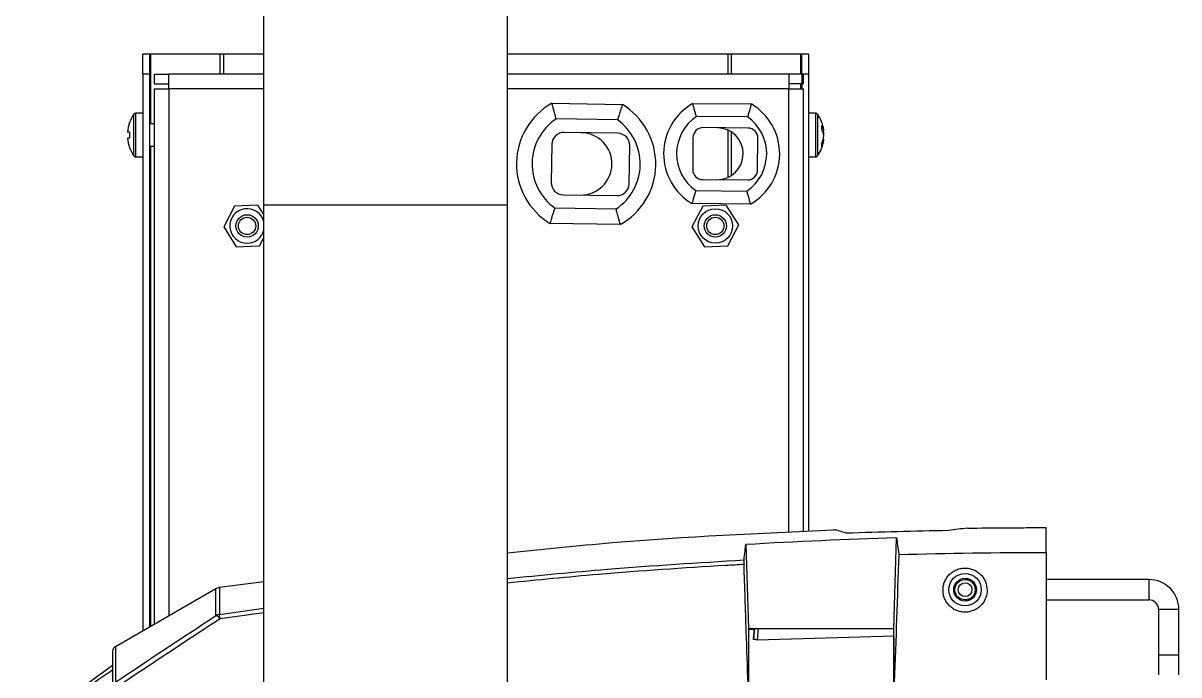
# Model space of a CAD drawing. Extents: x 9.3 to 87.2, y 0.6 to 68.8.
# Drawn here: x 13.02 to 20.14, y 30.02 to 34.04 of the extents above; entities that cross this region are included whole.
import ezdxf

# ---------------------------------------------------------------- set-up
doc = ezdxf.new("R2010")
doc.units = 0
doc.header["$MEASUREMENT"] = 0
doc.layers.add('OBJECT', color=7, linetype='CONTINUOUS')

msp = doc.modelspace()

# ---------------------------------------------------------------- linework, layer by layer
at = {"layer": 'OBJECT'}
for p, q in [((14.5044, 32.9182), (14.5044, 34.6052)), ((16.0044, 32.9182), (16.0044, 34.6052)), ((13.7594, 33.8472), (13.7994, 33.8472)), ((13.7594, 33.7222), (13.7594, 33.8472)), ((13.7994, 33.8472), (13.7994, 33.7222)), ((13.7994, 33.8472), (13.8082, 33.8472)), ((13.8082, 33.8472), (14.2356, 33.8472)), ((13.8082, 33.4162), (13.8082, 33.8472)), ((14.2356, 33.8472), (14.2568, 33.8472)), ((14.2356, 33.7222), (14.2356, 33.8472)), ((14.2568, 33.8472), (14.5044, 33.8472)), ((14.2568, 33.7222), (14.2568, 33.8472)), ((16.0044, 33.8472), (17.362, 33.8472)), ((17.362, 33.8472), (17.3832, 33.8472)), ((17.362, 33.8472), (17.362, 33.7222)), ((17.3832, 33.8472), (17.8106, 33.8472)), ((17.3832, 33.8472), (17.3832, 33.7222)), ((17.8106, 33.8472), (17.8194, 33.8472)), ((17.8106, 33.8472), (17.8106, 33.7222)), ((17.8194, 33.8472), (17.8594, 33.8472)), ((17.8194, 33.7222), (17.8194, 33.8472)), ((17.8594, 33.8472), (17.8594, 33.7222)), ((13.7994, 33.7222), (13.7594, 33.7222)), ((13.7594, 33.7222), (13.7594, 30.2938)), ((13.7994, 33.7222), (13.7994, 30.3169)), ((13.8294, 33.7222), (13.8294, 33.6622)), ((13.8294, 33.7222), (13.9194, 33.7222)), ((14.5044, 33.7222), (13.9194, 33.7222)), ((13.9194, 33.6322), (13.9194, 33.7222)), ((17.7394, 33.7222), (16.0044, 33.7222)), ((17.7394, 33.7222), (17.7394, 33.6322)), ((17.8294, 33.7222), (17.7394, 33.7222)), ((17.8594, 33.7222), (17.8194, 33.7222)), ((17.8194, 33.7222), (17.8194, 33.6322)), ((17.8294, 33.6622), (17.8294, 33.7222)), ((17.8594, 33.7222), (17.8594, 30.9066)), ((13.8294, 33.6622), (13.9194, 33.6622)), ((13.8294, 33.6322), (13.8294, 30.3342)), ((13.8294, 33.6322), (13.9194, 33.6322)), ((13.9194, 33.6322), (13.9194, 30.3862)), ((14.5044, 33.6322), (13.9194, 33.6322)), ((17.7394, 33.6322), (16.0044, 33.6322)), ((17.8294, 33.6622), (17.7394, 33.6622)), ((17.7394, 33.6322), (17.8294, 33.6322)), ((17.7394, 30.9002), (17.7394, 33.6322)), ((17.8106, 33.6622), (17.8106, 33.6322)), ((17.8294, 30.905), (17.8294, 33.6322)), ((16.2795, 33.5431), (16.713, 33.5357)), ((17.1468, 33.542), (17.5081, 33.5389)), ((13.7038, 33.2184), (13.7038, 33.4759)), ((13.7594, 33.4822), (13.716, 33.4822)), ((13.716, 33.2122), (13.716, 33.4822)), ((17.9028, 33.4822), (17.8594, 33.4822)), ((17.9028, 33.4822), (17.9028, 33.2122)), ((17.915, 33.4759), (17.915, 33.2184)), ((13.8294, 33.4162), (13.7994, 33.4162)), ((16.6835, 33.4402), (16.3057, 33.4466)), ((17.4842, 33.4591), (17.1693, 33.4618)), ((16.6858, 33.358), (16.3546, 33.3636)), ((17.1482, 33.3314), (17.1465, 33.1354)), ((17.4867, 33.3906), (17.2107, 33.3929)), ((17.362, 33.3786), (17.362, 33.0858)), ((17.3832, 33.3672), (17.3832, 33.0972)), ((17.5465, 33.1321), (17.5482, 33.3281)), ((17.946, 33.3717), (17.9549, 33.3729)), ((17.9549, 33.351), (17.9535, 33.351)), ((17.9543, 33.3472), (17.9549, 33.351)), ((13.7994, 33.2782), (13.8294, 33.2782)), ((13.8082, 30.322), (13.8082, 33.2782)), ((16.279, 33.2905), (16.275, 33.0553)), ((16.7549, 33.0471), (16.7589, 33.2823)), ((17.9511, 33.322), (17.9549, 33.3215)), ((13.716, 33.2122), (13.7594, 33.2122)), ((17.8594, 33.2122), (17.9028, 33.2122)), ((17.208, 33.0729), (17.484, 33.0706)), ((16.3481, 32.9796), (16.6792, 32.974)), ((17.1655, 33.0048), (17.4804, 33.0021)), ((14.3236, 32.9091), (14.2567, 32.7812)), ((14.4678, 32.9151), (14.3236, 32.9091)), ((14.5044, 32.8574), (14.4678, 32.9151)), ((14.5044, 28.6507), (14.5044, 32.9182)), ((14.5044, 32.9182), (16.0044, 32.9182)), ((16.0044, 28.6601), (16.0044, 32.9182)), ((17.5029, 32.922), (17.1416, 32.925)), ((17.2086, 32.9091), (17.1417, 32.7812)), ((17.3528, 32.9151), (17.2086, 32.9091)), ((17.4301, 32.7932), (17.3528, 32.9151)), ((16.2964, 32.8983), (16.6742, 32.8919)), ((14.2567, 32.7812), (14.334, 32.6593)), ((16.7004, 32.7954), (16.2669, 32.8028)), ((17.1417, 32.7812), (17.219, 32.6593)), ((17.3632, 32.6653), (17.4301, 32.7932)), ((14.4782, 32.6653), (14.5044, 32.7154)), ((14.334, 32.6593), (14.4782, 32.6653)), ((17.219, 32.6593), (17.3632, 32.6653)), ((19.3244, 30.7756), (19.3244, 30.9285)), ((18.3859, 30.3068), (18.4028, 30.8648)), ((17.4737, 30.8242), (17.4894, 30.3068)), ((19.3244, 30.7756), (19.3244, 29.9916)), ((14.2088, 30.3863), (14.2088, 30.5533)), ((14.2299, 30.5607), (14.5044, 30.5968)), ((14.2299, 30.5607), (14.2299, 30.3936)), ((18.7671, 30.5712), (18.759, 30.5712)), ((18.8559, 30.6087), (18.8244, 30.6087)), ((19.9569, 30.6087), (19.3244, 30.6087)), ((19.9569, 30.6087), (19.9569, 30.4837)), ((18.7671, 30.5212), (18.759, 30.5212)), ((18.8244, 30.4837), (18.8559, 30.4837)), ((19.3244, 30.4837), (19.9569, 30.4837)), ((14.2299, 30.3936), (14.5044, 30.4324)), ((20.0169, 30.4237), (20.0169, 30.1437)), ((20.1419, 30.4237), (20.0169, 30.4237)), ((20.1419, 30.1437), (20.1419, 30.4237)), ((14.5044, 30.4044), (14.2341, 30.3663)), ((17.4894, 30.3068), (18.3859, 30.3068)), ((17.5257, 30.3016), (17.4894, 30.3003)), ((17.5204, 30.2415), (17.5262, 30.3068)), ((17.5262, 30.3068), (17.5204, 30.2422)), ((17.5232, 30.3015), (17.5237, 30.3068)), ((17.5489, 30.3068), (17.5427, 30.238)), ((13.5894, 30.1957), (13.5894, 29.9757)), ((17.5427, 30.238), (18.3886, 30.2615)), ((18.3886, 30.0217), (18.3886, 30.2615)), ((13.5744, 29.9505), (13.5744, 30.1697)), ((20.0169, 30.1437), (20.0169, 30.0212)), ((20.1419, 30.1437), (20.0169, 30.1437)), ((20.1419, 30.0212), (20.1419, 30.1437)), ((13.5726, 30.0797), (13.0209, 29.6784))]:
    msp.add_line(p, q, dxfattribs=at)
at = {"layer": 'OBJECT', "flags": 128}
for points in [[(13.6767, 33.3643), (13.6743, 33.3645), (13.6721, 33.3648), (13.6701, 33.3649), (13.6684, 33.3651), (13.6669, 33.3653), (13.6657, 33.3654), (13.6647, 33.3655), (13.6639, 33.3655)], [(13.6639, 33.3288), (13.6647, 33.3289), (13.6657, 33.329), (13.6669, 33.3291), (13.6684, 33.3293), (13.6701, 33.3294), (13.6721, 33.3296), (13.6743, 33.3298), (13.6767, 33.3301)], [(13.6767, 33.2709), (13.6765, 33.2707), (13.6763, 33.2706), (13.6762, 33.2705), (13.6762, 33.2705)], [(13.5894, 30.1957), (13.8681, 30.3566), (14.2088, 30.5533)], [(14.2341, 30.3663), (14.2333, 30.3713), (14.2326, 30.3759), (14.2319, 30.3801), (14.2314, 30.3839), (14.2309, 30.3872), (14.2305, 30.3899), (14.2301, 30.392), (14.2299, 30.3936)]]:
    msp.add_lwpolyline(points, dxfattribs=at)
at = {"layer": 'OBJECT'}
for centre, radius in [((14.4009, 32.7872), 0.069), ((14.4009, 32.7872), 0.0532), ((17.2859, 32.7872), 0.1065), ((17.2859, 32.7872), 0.069), ((17.2859, 32.7872), 0.0532), ((18.8244, 30.5462), 0.1), ((18.8244, 30.5462), 0.07), ((18.8244, 30.5462), 0.0625), ((18.8244, 30.5462), 0.0425)]:
    msp.add_circle(centre, radius, dxfattribs=at)
for centre, radius, start, end in [((16.4899, 33.1693), 0.429, 119.37871, 238.67466), ((17.3248, 33.232), 0.3575, 119.87177, 239.16772), ((13.8832, 33.3472), 0.2208, 144.3318, 159.66885), ((13.716, 33.4672), 0.015, 90, 144.3318), ((16.4899, 33.1693), 0.429, 299.37871, 58.67466), ((17.3248, 33.232), 0.3575, 299.87177, 59.16772), ((17.9028, 33.4672), 0.015, 35.6682, 90), ((17.7356, 33.3472), 0.2208, 7.99222, 35.6682), ((13.8848, 33.3472), 0.2217, 159.87856, 175.25544), ((13.4732, 33.1762), 0.3202, 50.55353, 50.67943), ((16.4899, 33.1693), 0.333, 123.59771, 234.45566), ((16.4899, 33.1693), 0.333, 303.59771, 54.45566), ((17.3248, 33.232), 0.2775, 124.09077, 234.94872), ((17.3248, 33.232), 0.2775, 304.09077, 54.94872), ((17.8727, 33.3608), 0.083, 8.37251, 33.33069), ((17.7686, 33.3926), 0.1741, 355.46932, 4.53068), ((13.8848, 33.3472), 0.2217, 184.74456, 200.12144), ((13.9459, 33.3472), 0.2698, 176.36087, 183.63913), ((16.3534, 33.2892), 0.0744, 89.02669, 179.02669), ((16.4569, 33.1698), 0.192, 269.02669, 89.02669), ((16.6845, 33.2836), 0.0744, 359.02669, 89.02669), ((17.2102, 33.3309), 0.062, 89.51975, 179.51975), ((17.2973, 33.2322), 0.16, 269.51975, 89.51975), ((17.4862, 33.3286), 0.062, 359.51975, 89.51975), ((17.8597, 33.3292), 0.0963, 8.48342, 31.08339), ((17.8003, 33.3598), 0.1554, 335.81592, 353.9363), ((17.8056, 33.3355), 0.1501, 5.90786, 14.19767), ((13.8832, 33.3472), 0.2208, 200.33115, 215.6682), ((17.7356, 33.3472), 0.2208, 324.3318, 352.00778), ((17.8132, 33.3364), 0.1424, 334.81196, 354.01761), ((17.8467, 33.2859), 0.0959, 353.89341, 6.10659), ((13.716, 33.2272), 0.015, 215.6682, 270), ((17.9028, 33.2272), 0.015, 270, 324.3318), ((17.2085, 33.1349), 0.062, 179.51975, 269.51975), ((17.4845, 33.1326), 0.062, 269.51975, 359.51975), ((16.3494, 33.054), 0.0744, 179.02669, 269.02669), ((16.6805, 33.0484), 0.0744, 269.02669, 359.02669), ((14.4009, 32.7872), 0.1065, 13.63164, 270), ((14.4009, 32.7872), 0.1065, 270, 346.36836), ((19.9569, 30.4237), 0.185, 0, 90), ((19.9569, 30.4237), 0.06, 0, 90), ((14.2387, 30.3333), 0.0609, 98.31354, 119.42424), ((14.189, 30.3355), 0.0546, 34.33066, 68.75104)]:
    msp.add_arc(centre, radius, start, end, dxfattribs=at)
msp.add_ellipse((17.2055, 26.701), major_axis=(0.3099, 3.6002), ratio=0.015703, start_param=6.10216, end_param=6.103277, dxfattribs=at)
for points, knots in [([(16.3057, 33.4466), (16.3056, 33.4468), (16.3032, 33.4551), (16.2978, 33.474), (16.2904, 33.5011), (16.2843, 33.5243), (16.2802, 33.5401), (16.2797, 33.5421), (16.2795, 33.5431)], [0, 0, 0, 0, 0.003687, 0.16918, 0.383478, 0.59087, 0.795384, 1, 1, 1, 1]), ([(17.1693, 33.4618), (17.1693, 33.4619), (17.1672, 33.4688), (17.1625, 33.4845), (17.1562, 33.507), (17.1509, 33.5264), (17.1474, 33.5394), (17.147, 33.5411), (17.1468, 33.542)], [0, 0, 0, 0, 0.0036878, 0.1691837, 0.3834819, 0.5908735, 0.7953886, 1, 1, 1, 1]), ([(16.713, 33.5357), (16.7127, 33.5347), (16.7121, 33.5327), (16.7076, 33.5172), (16.7007, 33.4941), (16.6923, 33.4673), (16.6863, 33.4486), (16.6836, 33.4404), (16.6835, 33.4402)], [0, 0, 0, 0, 0.204615, 0.409128, 0.616517, 0.83082, 0.99631, 1, 1, 1, 1]), ([(17.5081, 33.5389), (17.5078, 33.5381), (17.5074, 33.5364), (17.5037, 33.5234), (17.4981, 33.5042), (17.4914, 33.4818), (17.4865, 33.4661), (17.4843, 33.4593), (17.4842, 33.4591)], [0, 0, 0, 0, 0.2046121, 0.409128, 0.6165191, 0.8308208, 0.996312, 1, 1, 1, 1]), ([(17.1655, 33.0048), (17.1654, 33.0046), (17.1632, 32.9978), (17.1583, 32.9821), (17.1516, 32.9597), (17.146, 32.9405), (17.1423, 32.9275), (17.1419, 32.9258), (17.1416, 32.925)], [0, 0, 0, 0, 0.003688, 0.169183, 0.383485, 0.590872, 0.795388, 1, 1, 1, 1]), ([(17.5029, 32.922), (17.5027, 32.9228), (17.5022, 32.9245), (17.4988, 32.9375), (17.4935, 32.9569), (17.4872, 32.9794), (17.4825, 32.9951), (17.4804, 33.002), (17.4804, 33.0021)], [0, 0, 0, 0, 0.2046127, 0.4091284, 0.6165171, 0.8308199, 0.9963118, 1, 1, 1, 1]), ([(16.2964, 32.8983), (16.2963, 32.8981), (16.2936, 32.8899), (16.2875, 32.8712), (16.2792, 32.8444), (16.2723, 32.8214), (16.2678, 32.8058), (16.2672, 32.8038), (16.2669, 32.8028)], [0, 0, 0, 0, 0.003686, 0.16918, 0.38348, 0.590872, 0.795385, 1, 1, 1, 1]), ([(16.7004, 32.7954), (16.7001, 32.7964), (16.6996, 32.7985), (16.6956, 32.8142), (16.6895, 32.8374), (16.6821, 32.8645), (16.6767, 32.8834), (16.6743, 32.8917), (16.6742, 32.8919)], [0, 0, 0, 0, 0.204615, 0.409128, 0.616519, 0.830817, 0.996313, 1, 1, 1, 1]), ([(16.0044, 30.7741), (16.2196, 30.796), (16.8878, 30.8641), (17.559, 30.8943), (18.014, 30.9148)], [0, 0, 0, 0, 0.3220526, 1, 1, 1, 1]), ([(18.8399, 30.9252), (18.92, 30.9263), (19.0002, 30.9271), (19.0854, 30.9277), (19.0906, 30.9277), (19.1007, 30.9278), (19.116, 30.9279), (19.1516, 30.9281), (19.2228, 30.9284), (19.2838, 30.9285), (19.3244, 30.9285)], [0, 0, 0, 0, 0.5, 0.5, 0.53125, 0.53125, 0.5625, 0.625, 0.75, 1, 1, 1, 1]), ([(16.0044, 30.6151), (16.2092, 30.6352), (16.6944, 30.683), (17.1812, 30.7124), (17.4626, 30.7293)], [0, 0, 0, 0, 0.421948, 1, 1, 1, 1]), ([(17.4626, 30.7013), (17.4254, 30.6992), (17.1261, 30.6824), (16.6395, 30.6495), (16.1913, 30.6056), (16.0044, 30.5873)], [0, 0, 0, 0, 0.076364, 0.614901, 1, 1, 1, 1]), ([(17.4626, 30.7293), (17.4625, 30.7285), (17.4624, 30.7272), (17.4623, 30.724), (17.4623, 30.7219), (17.4623, 30.7147), (17.4624, 30.7085), (17.4626, 30.7013)], [0, 0, 0, 0, 0.25, 0.25, 0.5, 0.5, 1, 1, 1, 1]), ([(17.4878, 29.9658), (17.484, 30.0734), (17.4802, 30.181), (17.4765, 30.2886), (17.4718, 30.4262), (17.4672, 30.5637), (17.4626, 30.7013)], [0.00042223, 0.00042223, 0.00042223, 0.00042223, 0.00998302, 0.00998302, 0.00998302, 0.02220394, 0.02220394, 0.02220394, 0.02220394]), ([(18.9603, 30.5462), (18.96, 30.5628), (18.9567, 30.5789), (18.9472, 30.6023), (18.9432, 30.61), (18.9339, 30.6243), (18.9286, 30.6311), (18.9164, 30.6438), (18.9095, 30.6497), (18.8946, 30.6601), (18.8866, 30.6646), (18.8691, 30.6721), (18.8601, 30.6749), (18.8414, 30.6786), (18.8316, 30.6794), (18.8124, 30.6791), (18.8029, 30.6779), (18.784, 30.6735), (18.7751, 30.6704), (18.7581, 30.6624), (18.7501, 30.6575), (18.7356, 30.6466), (18.7289, 30.6405), (18.7171, 30.6272), (18.712, 30.6202), (18.7032, 30.6055), (18.6996, 30.5977), (18.6938, 30.5819), (18.6917, 30.5738), (18.689, 30.5574), (18.6884, 30.549), (18.6887, 30.5325), (18.6896, 30.5244), (18.6929, 30.5081), (18.6954, 30.5), (18.7017, 30.4844), (18.7055, 30.4769), (18.7148, 30.4625), (18.7203, 30.4556), (18.7325, 30.4429), (18.7392, 30.4371), (18.754, 30.4267), (18.7623, 30.4221), (18.7794, 30.4147), (18.7884, 30.4119), (18.8026, 30.4091), (18.8074, 30.4084), (18.817, 30.4075), (18.8218, 30.4073), (18.8362, 30.4076), (18.846, 30.4088), (18.8647, 30.4131), (18.8736, 30.4163), (18.8908, 30.4243), (18.8987, 30.4291), (18.9133, 30.4401), (18.92, 30.4462), (18.9376, 30.466), (18.9465, 30.4812), (18.9579, 30.5128), (18.9607, 30.5295), (18.9603, 30.5462)], [0, 0, 0, 0, 0.0625, 0.0625, 0.09375, 0.09375, 0.125, 0.125, 0.15625, 0.15625, 0.1875, 0.1875, 0.21875, 0.21875, 0.25, 0.25, 0.28125, 0.28125, 0.3125, 0.3125, 0.34375, 0.34375, 0.375, 0.375, 0.40625, 0.40625, 0.4375, 0.4375, 0.46875, 0.46875, 0.5, 0.5, 0.53125, 0.53125, 0.5625, 0.5625, 0.59375, 0.59375, 0.625, 0.625, 0.65625, 0.65625, 0.6875, 0.6875, 0.71875, 0.71875, 0.734375, 0.734375, 0.75, 0.75, 0.78125, 0.78125, 0.8125, 0.8125, 0.84375, 0.84375, 0.875, 0.875, 0.9375, 0.9375, 1, 1, 1, 1]), ([(17.4894, 30.3068), (17.4894, 30.2693), (17.4894, 30.2275), (17.4894, 30.1355), (17.4894, 30.0853), (17.4894, 29.9765), (17.4894, 29.9183), (17.4894, 29.8252), (17.4894, 29.7932), (17.4894, 29.7272), (17.4894, 29.6933), (17.4894, 29.5888), (17.4894, 29.5157), (17.4894, 29.4011), (17.4894, 29.3621), (17.4894, 29.2824), (17.4894, 29.2416), (17.4894, 29.1172), (17.4894, 29.0315), (17.4894, 28.8988), (17.4894, 28.8539), (17.4894, 28.7855), (17.4894, 28.7625), (17.4894, 28.7162), (17.4894, 28.6928), (17.4894, 28.6695)], [0, 0, 0, 0, 0.125, 0.125, 0.25, 0.25, 0.375, 0.375, 0.4375, 0.4375, 0.5, 0.5, 0.625, 0.625, 0.6875, 0.6875, 0.75, 0.75, 0.875, 0.875, 0.9375, 0.9375, 0.96875, 0.96875, 1, 1, 1, 1]), ([(17.504, 30.3068), (17.5027, 30.3067), (17.5002, 30.3064), (17.4965, 30.3043), (17.494, 30.3022), (17.4932, 30.3006), (17.4931, 30.3004)], [0, 0, 0, 0, 0.2761418, 0.5506102, 0.9612177, 1, 1, 1, 1]), ([(18.3859, 28.7137), (18.3859, 28.8963), (18.3859, 29.0683), (18.3859, 29.3909), (18.3859, 29.5394), (18.3859, 29.7427), (18.3859, 29.8068), (18.3859, 29.9276), (18.3859, 29.9844), (18.3859, 30.1434), (18.3859, 30.2332), (18.3859, 30.3068)], [0, 0, 0, 0, 0.25, 0.25, 0.5, 0.5, 0.625, 0.625, 0.75, 0.75, 1, 1, 1, 1]), ([(13.5744, 30.1697), (13.5744, 30.175), (13.5758, 30.1802), (13.5797, 30.187), (13.5814, 30.1891), (13.585, 30.1928), (13.5871, 30.1944), (13.5894, 30.1957)], [0, 0, 0, 0, 0.5, 0.5, 0.75, 0.75, 1, 1, 1, 1]), ([(17.5427, 30.238), (17.5401, 30.238), (17.5349, 30.238), (17.5281, 30.2385), (17.5231, 30.2395), (17.5207, 30.2405), (17.5205, 30.2413), (17.5204, 30.2415)], [0, 0, 0, 0, 0.221449, 0.442939, 0.663372, 0.882271, 1, 1, 1, 1]), ([(13.5744, 30.0527), (13.4779, 29.9862), (13.2971, 29.8615), (13.1228, 29.728), (13.0415, 29.6658)], [0, 0, 0, 0, 0.533753, 1, 1, 1, 1])]:
    msp.add_open_spline(points, degree=3, knots=knots, dxfattribs=at)
for points in [[(18.0926, 30.8936), (18.0544, 30.9077), (18.028, 30.9149), (18.014, 30.9148)], [(18.7244, 30.9103), (18.6191, 30.9085), (18.4086, 30.9039), (18.198, 30.8974), (18.0926, 30.8936)], [(18.8399, 30.9252), (18.8014, 30.9211), (18.7629, 30.9162), (18.7244, 30.9103)], [(18.4028, 30.8648), (18.0928, 30.8559), (17.7831, 30.8424), (17.4737, 30.8242)], [(18.4028, 30.8648), (18.4056, 30.8389), (18.4098, 30.805), (18.4156, 30.7631)], [(17.4626, 30.7293), (17.4676, 30.7679), (17.4712, 30.7995), (17.4737, 30.8242)], [(18.4156, 30.7631), (18.4069, 30.5007), (18.398, 30.2383), (18.3887, 29.976)], [(18.4156, 30.7631), (18.7184, 30.7713), (19.0214, 30.7754), (19.3244, 30.7756)], [(14.2088, 30.5533), (14.2154, 30.5571), (14.2224, 30.5595), (14.2299, 30.5607)], [(13.5894, 29.9757), (13.7951, 30.1138), (14.0016, 30.2507), (14.2088, 30.3863)], [(14.2341, 30.3663), (14.0225, 30.228), (13.8117, 30.0886), (13.6018, 29.9478)]]:
    msp.add_open_spline(points, degree=3, dxfattribs=at)

doc.saveas('drawing.dxf')
